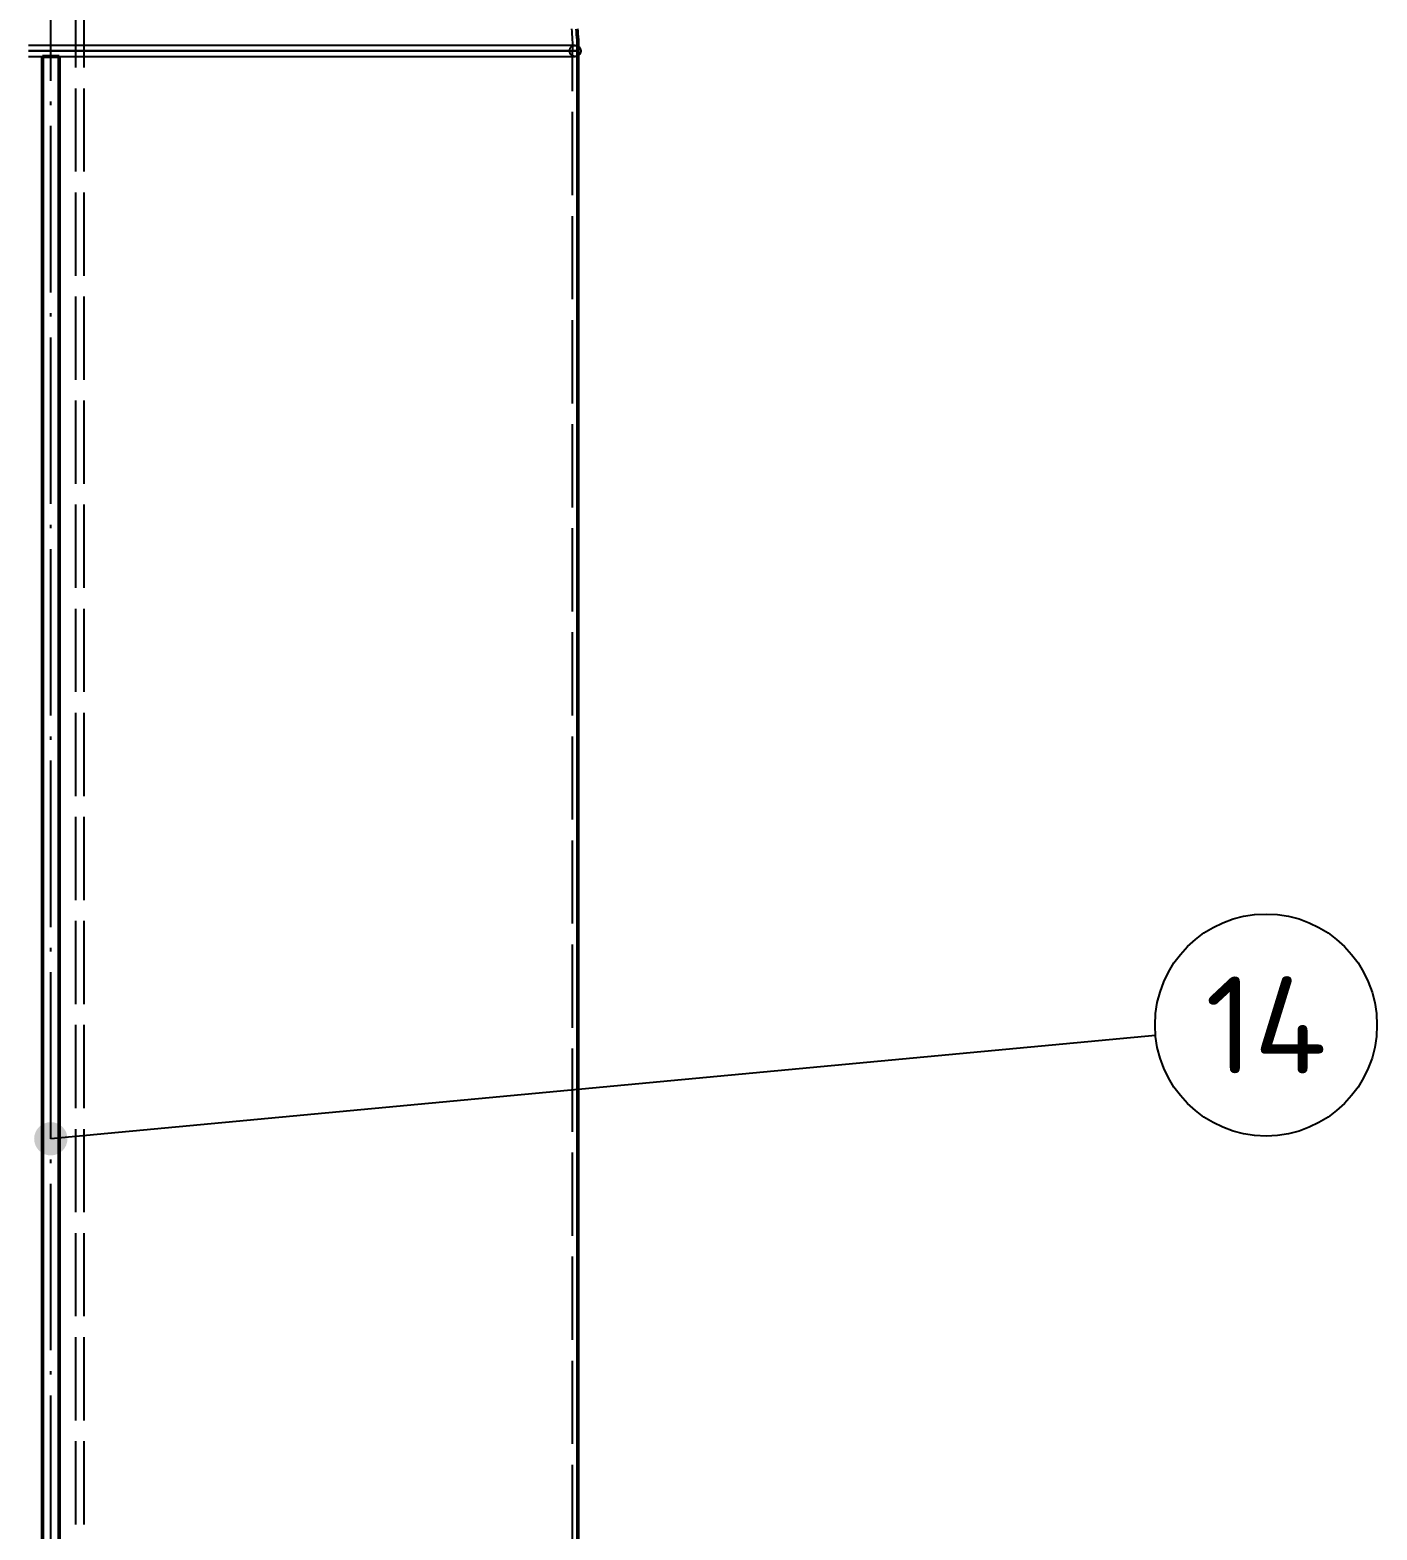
# Model space of a CAD drawing. Header units: millimetres. Extents: x 0 to 420, y 0 to 297.
# Drawn here: x 87.4 to 136, y 178.9 to 233 of the extents above; entities that cross this region are included whole.
import ezdxf
from ezdxf.enums import TextEntityAlignment as Align

# ---------------------------------------------------------------- set-up
doc = ezdxf.new("R2010")
doc.units = ezdxf.units.MM
doc.linetypes.add('ISO02-TRAZOS', pattern=[3.75, 3, -0.75])
doc.linetypes.add('ISO04-TRAZO-PUNTO', pattern=[7.625, 6, -0.75, 0.125, -0.75])
for name, color, linetype, lineweight in [('01-VISIBLE', 7, 'CONTINUOUS', 50), ('02-OCULTA', 4, 'ISO02-TRAZOS', 25), ('03-EJE', 1, 'ISO04-TRAZO-PUNTO', 25), ('06-TEXTO', 7, 'CONTINUOUS', 25), ('08-FINA', 5, 'CONTINUOUS', 25)]:
    doc.layers.add(name, color=color, linetype=linetype, lineweight=lineweight)
doc.styles.add('ISO3098', font='isocpeur.ttf')

msp = doc.modelspace()

# ---------------------------------------------------------------- hatches: boundary and pattern name
at = {"layer": '08-FINA'}
h = msp.add_hatch(color=7, dxfattribs=at)
h.dxf.hatch_style = 1
edge = h.paths.add_edge_path()
edge.add_arc((88.2, 192.998), 0.6, 0, 360)

# ---------------------------------------------------------------- linework, layer by layer
at = {"layer": '01-VISIBLE'}
for p, q in [((87.9, 232), (88.5, 232)), ((87.9, 170.3), (87.9, 232)), ((88.5, 170.3), (88.5, 232)), ((107.2, 170.3), (107.2, 232.2))]:
    msp.add_line(p, q, dxfattribs=at)
msp.add_lwpolyline([(107.2, 232.2), (107.199, 232.3), (107.197, 232.401), (107.194, 232.501), (107.189, 232.601), (107.184, 232.701), (107.176, 232.801), (107.168, 232.901), (107.158, 233.001)], dxfattribs=at)
at = {"layer": '02-OCULTA'}
for p, q in [((89.1, 141.6), (89.1, 244.395)), ((89.4, 141.6), (89.4, 244.395)), ((87.9, 140.172), (87.9, 232)), ((87.9, 232), (88.5, 232)), ((88.5, 140.172), (88.5, 232)), ((107, 137), (107, 232.2))]:
    msp.add_line(p, q, dxfattribs=at)
for points in [[(106.964, 233), (106.976, 232.901), (106.984, 232.801), (106.99, 232.701), (106.995, 232.601), (106.997, 232.501), (106.999, 232.401), (107, 232.3), (107, 232.2)], [(107.1, 232.4), (107, 232.4), (106.9, 232.4), (106.8, 232.4), (106.7, 232.4), (106.6, 232.4), (106.5, 232.4), (106.4, 232.4), (106.3, 232.4), (106.2, 232.4), (106.1, 232.4), (106, 232.4), (105.9, 232.4), (105.8, 232.4), (105.7, 232.4), (105.6, 232.4), (105.5, 232.4), (105.4, 232.4), (105.3, 232.4), (105.2, 232.4), (105.1, 232.4), (105, 232.4), (104.9, 232.4), (104.8, 232.4), (104.7, 232.4), (104.6, 232.4), (104.5, 232.4), (104.4, 232.4), (104.3, 232.4), (104.2, 232.4), (104.1, 232.4), (104, 232.4), (103.9, 232.4), (103.8, 232.4), (103.7, 232.4), (103.6, 232.4), (103.5, 232.4), (103.4, 232.4), (103.3, 232.4), (103.2, 232.4), (103.1, 232.4), (103, 232.4), (102.9, 232.4), (102.8, 232.4), (102.7, 232.4), (102.6, 232.4), (102.5, 232.4), (102.4, 232.4), (102.3, 232.4), (102.2, 232.4), (102.1, 232.4), (102, 232.4), (101.9, 232.4), (101.8, 232.4), (101.7, 232.4), (101.6, 232.4), (101.5, 232.4), (101.4, 232.4), (101.3, 232.4), (101.2, 232.4), (101.1, 232.4), (101, 232.4), (100.9, 232.4), (100.8, 232.4), (100.7, 232.4), (100.6, 232.4), (100.5, 232.4), (100.4, 232.4), (100.3, 232.4), (100.2, 232.4), (100.1, 232.4), (100, 232.4), (99.9, 232.4), (99.8, 232.4), (99.7, 232.4), (99.6, 232.4), (99.5, 232.4), (99.4, 232.4), (99.3, 232.4), (99.2, 232.4), (99.1, 232.4), (99, 232.4), (98.9, 232.4), (98.8, 232.4), (98.7, 232.4), (98.6, 232.4), (98.5, 232.4), (98.4, 232.4), (98.3, 232.4), (98.2, 232.4), (98.1, 232.4), (98, 232.4), (97.9, 232.4), (97.8, 232.4), (97.7, 232.4), (97.6, 232.4), (97.5, 232.4), (97.4, 232.4), (97.3, 232.4), (97.2, 232.4), (97.1, 232.4), (97, 232.4), (96.9, 232.4), (96.8, 232.4), (96.7, 232.4), (96.6, 232.4), (96.5, 232.4), (96.4, 232.4), (96.3, 232.4), (96.2, 232.4), (96.1, 232.4), (96, 232.4), (95.9, 232.4), (95.8, 232.4), (95.7, 232.4), (95.6, 232.4), (95.5, 232.4), (95.4, 232.4), (95.3, 232.4), (95.2, 232.4), (95.1, 232.4), (95, 232.4), (94.9, 232.4), (94.8, 232.4), (94.7, 232.4), (94.6, 232.4), (94.5, 232.4), (94.4, 232.4), (94.3, 232.4), (94.2, 232.4), (94.1, 232.4), (94, 232.4), (93.9, 232.4), (93.8, 232.4), (93.7, 232.4), (93.6, 232.4), (93.5, 232.4), (93.4, 232.4), (93.3, 232.4), (93.2, 232.4), (93.1, 232.4), (93, 232.4), (92.9, 232.4), (92.8, 232.4), (92.7, 232.4), (92.6, 232.4), (92.5, 232.4), (92.4, 232.4), (92.3, 232.4), (92.2, 232.4), (92.1, 232.4), (92, 232.4), (91.9, 232.4), (91.8, 232.4), (91.7, 232.4), (91.6, 232.4), (91.5, 232.4), (91.4, 232.4), (91.3, 232.4), (91.2, 232.4), (91.1, 232.4), (91, 232.4), (90.9, 232.4), (90.8, 232.4), (90.7, 232.4), (90.6, 232.4), (90.5, 232.4), (90.4, 232.4), (90.3, 232.4), (90.2, 232.4), (90.1, 232.4), (90, 232.4), (89.9, 232.4), (89.8, 232.4), (89.7, 232.4), (89.6, 232.4), (89.5, 232.4), (89.4, 232.4), (89.3, 232.4), (89.2, 232.4), (89.1, 232.4), (89, 232.4), (88.9, 232.4), (88.8, 232.4), (88.7, 232.4), (88.6, 232.4), (88.5, 232.4), (88.4, 232.4), (88.3, 232.4), (88.2, 232.4), (88.1, 232.4), (88, 232.4), (87.9, 232.4), (87.8, 232.4), (87.7, 232.4), (87.6, 232.4), (87.5, 232.4), (87.4, 232.4)], [(107.1, 232.4), (107, 232.4), (106.9, 232.4), (106.8, 232.4), (106.7, 232.4), (106.6, 232.4), (106.5, 232.4), (106.4, 232.4), (106.3, 232.4), (106.2, 232.4), (106.1, 232.4), (106, 232.4), (105.9, 232.4), (105.8, 232.4), (105.7, 232.4), (105.6, 232.4), (105.5, 232.4), (105.4, 232.4), (105.3, 232.4), (105.2, 232.4), (105.1, 232.4), (105, 232.4), (104.9, 232.4), (104.8, 232.4), (104.7, 232.4), (104.6, 232.4), (104.5, 232.4), (104.4, 232.4), (104.3, 232.4), (104.2, 232.4), (104.1, 232.4), (104, 232.4), (103.9, 232.4), (103.8, 232.4), (103.7, 232.4), (103.6, 232.4), (103.5, 232.4), (103.4, 232.4), (103.3, 232.4), (103.2, 232.4), (103.1, 232.4), (103, 232.4), (102.9, 232.4), (102.8, 232.4), (102.7, 232.4), (102.6, 232.4), (102.5, 232.4), (102.4, 232.4), (102.3, 232.4), (102.2, 232.4), (102.1, 232.4), (102, 232.4), (101.9, 232.4), (101.8, 232.4), (101.7, 232.4), (101.6, 232.4), (101.5, 232.4), (101.4, 232.4), (101.3, 232.4), (101.2, 232.4), (101.1, 232.4), (101, 232.4), (100.9, 232.4), (100.8, 232.4), (100.7, 232.4), (100.6, 232.4), (100.5, 232.4), (100.4, 232.4), (100.3, 232.4), (100.2, 232.4), (100.1, 232.4), (100, 232.4), (99.9, 232.4), (99.8, 232.4), (99.7, 232.4), (99.6, 232.4), (99.5, 232.4), (99.4, 232.4), (99.3, 232.4), (99.2, 232.4), (99.1, 232.4), (99, 232.4), (98.9, 232.4), (98.8, 232.4), (98.7, 232.4), (98.6, 232.4), (98.5, 232.4), (98.4, 232.4), (98.3, 232.4), (98.2, 232.4), (98.1, 232.4), (98, 232.4), (97.9, 232.4), (97.8, 232.4), (97.7, 232.4), (97.6, 232.4), (97.5, 232.4), (97.4, 232.4), (97.3, 232.4), (97.2, 232.4), (97.1, 232.4), (97, 232.4), (96.9, 232.4), (96.8, 232.4), (96.7, 232.4), (96.6, 232.4), (96.5, 232.4), (96.4, 232.4), (96.3, 232.4), (96.2, 232.4), (96.1, 232.4), (96, 232.4), (95.9, 232.4), (95.8, 232.4), (95.7, 232.4), (95.6, 232.4), (95.5, 232.4), (95.4, 232.4), (95.3, 232.4), (95.2, 232.4), (95.1, 232.4), (95, 232.4), (94.9, 232.4), (94.8, 232.4), (94.7, 232.4), (94.6, 232.4), (94.5, 232.4), (94.4, 232.4), (94.3, 232.4), (94.2, 232.4), (94.1, 232.4), (94, 232.4), (93.9, 232.4), (93.8, 232.4), (93.7, 232.4), (93.6, 232.4), (93.5, 232.4), (93.4, 232.4), (93.3, 232.4), (93.2, 232.4), (93.1, 232.4), (93, 232.4), (92.9, 232.4), (92.8, 232.4), (92.7, 232.4), (92.6, 232.4), (92.5, 232.4), (92.4, 232.4), (92.3, 232.4), (92.2, 232.4), (92.1, 232.4), (92, 232.4), (91.9, 232.4), (91.8, 232.4), (91.7, 232.4), (91.6, 232.4), (91.5, 232.4), (91.4, 232.4), (91.3, 232.4), (91.2, 232.4), (91.1, 232.4), (91, 232.4), (90.9, 232.4), (90.8, 232.4), (90.7, 232.4), (90.6, 232.4), (90.5, 232.4), (90.4, 232.4), (90.3, 232.4), (90.2, 232.4), (90.1, 232.4), (90, 232.4), (89.9, 232.4), (89.8, 232.4), (89.7, 232.4), (89.6, 232.4), (89.5, 232.4), (89.4, 232.4), (89.3, 232.4), (89.2, 232.4), (89.1, 232.4), (89, 232.4), (88.9, 232.4), (88.8, 232.4), (88.7, 232.4), (88.6, 232.4), (88.5, 232.4), (88.4, 232.4), (88.3, 232.4), (88.2, 232.4), (88.1, 232.4), (88, 232.4), (87.9, 232.4), (87.8, 232.4), (87.7, 232.4), (87.6, 232.4), (87.5, 232.4), (87.4, 232.4)], [(107.2, 232.2), (107.1, 232.2), (107, 232.2), (106.9, 232.2), (106.8, 232.2), (106.7, 232.2), (106.6, 232.2), (106.5, 232.2), (106.4, 232.2), (106.3, 232.2), (106.2, 232.2), (106.1, 232.2), (106, 232.2), (105.9, 232.2), (105.8, 232.2), (105.7, 232.2), (105.6, 232.2), (105.5, 232.2), (105.4, 232.2), (105.3, 232.2), (105.2, 232.2), (105.1, 232.2), (105, 232.2), (104.9, 232.2), (104.8, 232.2), (104.7, 232.2), (104.6, 232.2), (104.5, 232.2), (104.4, 232.2), (104.3, 232.2), (104.2, 232.2), (104.1, 232.2), (104, 232.2), (103.9, 232.2), (103.8, 232.2), (103.7, 232.2), (103.6, 232.2), (103.5, 232.2), (103.4, 232.2), (103.3, 232.2), (103.2, 232.2), (103.1, 232.2), (103, 232.2), (102.9, 232.2), (102.8, 232.2), (102.7, 232.2), (102.6, 232.2), (102.5, 232.2), (102.4, 232.2), (102.3, 232.2), (102.2, 232.2), (102.1, 232.2), (102, 232.2), (101.9, 232.2), (101.8, 232.2), (101.7, 232.2), (101.6, 232.2), (101.5, 232.2), (101.4, 232.2), (101.3, 232.2), (101.2, 232.2), (101.1, 232.2), (101, 232.2), (100.9, 232.2), (100.8, 232.2), (100.7, 232.2), (100.6, 232.2), (100.5, 232.2), (100.4, 232.2), (100.3, 232.2), (100.2, 232.2), (100.1, 232.2), (100, 232.2), (99.9, 232.2), (99.8, 232.2), (99.7, 232.2), (99.6, 232.2), (99.5, 232.2), (99.4, 232.2), (99.3, 232.2), (99.2, 232.2), (99.1, 232.2), (99, 232.2), (98.9, 232.2), (98.8, 232.2), (98.7, 232.2), (98.6, 232.2), (98.5, 232.2), (98.4, 232.2), (98.3, 232.2), (98.2, 232.2), (98.1, 232.2), (98, 232.2), (97.9, 232.2), (97.8, 232.2), (97.7, 232.2), (97.6, 232.2), (97.5, 232.2), (97.4, 232.2), (97.3, 232.2), (97.2, 232.2), (97.1, 232.2), (97, 232.2), (96.9, 232.2), (96.8, 232.2), (96.7, 232.2), (96.6, 232.2), (96.5, 232.2), (96.4, 232.2), (96.3, 232.2), (96.2, 232.2), (96.1, 232.2), (96, 232.2), (95.9, 232.2), (95.8, 232.2), (95.7, 232.2), (95.6, 232.2), (95.5, 232.2), (95.4, 232.2), (95.3, 232.2), (95.2, 232.2), (95.1, 232.2), (95, 232.2), (94.9, 232.2), (94.8, 232.2), (94.7, 232.2), (94.6, 232.2), (94.5, 232.2), (94.4, 232.2), (94.3, 232.2), (94.2, 232.2), (94.1, 232.2), (94, 232.2), (93.9, 232.2), (93.8, 232.2), (93.7, 232.2), (93.6, 232.2), (93.5, 232.2), (93.4, 232.2), (93.3, 232.2), (93.2, 232.2), (93.1, 232.2), (93, 232.2), (92.9, 232.2), (92.8, 232.2), (92.7, 232.2), (92.6, 232.2), (92.5, 232.2), (92.4, 232.2), (92.3, 232.2), (92.2, 232.2), (92.1, 232.2), (92, 232.2), (91.9, 232.2), (91.8, 232.2), (91.7, 232.2), (91.6, 232.2), (91.5, 232.2), (91.4, 232.2), (91.3, 232.2), (91.2, 232.2), (91.1, 232.2), (91, 232.2), (90.9, 232.2), (90.8, 232.2), (90.7, 232.2), (90.6, 232.2), (90.5, 232.2), (90.4, 232.2), (90.3, 232.2), (90.2, 232.2), (90.1, 232.2), (90, 232.2), (89.9, 232.2), (89.8, 232.2), (89.7, 232.2), (89.6, 232.2), (89.5, 232.2), (89.4, 232.2), (89.3, 232.2), (89.2, 232.2), (89.1, 232.2), (89, 232.2), (88.9, 232.2), (88.8, 232.2), (88.7, 232.2), (88.6, 232.2), (88.5, 232.2), (88.4, 232.2), (88.3, 232.2), (88.2, 232.2), (88.1, 232.2), (88, 232.2), (87.9, 232.2), (87.8, 232.2), (87.7, 232.2), (87.6, 232.2), (87.5, 232.2), (87.4, 232.2)], [(87.4, 232.2), (87.5, 232.2), (87.6, 232.2), (87.7, 232.2), (87.8, 232.2), (87.9, 232.2), (88, 232.2), (88.1, 232.2), (88.2, 232.2), (88.3, 232.2), (88.4, 232.2), (88.5, 232.2), (88.6, 232.2), (88.7, 232.2), (88.8, 232.2), (88.9, 232.2), (89, 232.2), (89.1, 232.2), (89.2, 232.2), (89.3, 232.2), (89.4, 232.2), (89.5, 232.2), (89.6, 232.2), (89.7, 232.2), (89.8, 232.2), (89.9, 232.2), (90, 232.2), (90.1, 232.2), (90.2, 232.2), (90.3, 232.2), (90.4, 232.2), (90.5, 232.2), (90.6, 232.2), (90.7, 232.2), (90.8, 232.2), (90.9, 232.2), (91, 232.2), (91.1, 232.2), (91.2, 232.2), (91.3, 232.2), (91.4, 232.2), (91.5, 232.2), (91.6, 232.2), (91.7, 232.2), (91.8, 232.2), (91.9, 232.2), (92, 232.2), (92.1, 232.2), (92.2, 232.2), (92.3, 232.2), (92.4, 232.2), (92.5, 232.2), (92.6, 232.2), (92.7, 232.2), (92.8, 232.2), (92.9, 232.2), (93, 232.2), (93.1, 232.2), (93.2, 232.2), (93.3, 232.2), (93.4, 232.2), (93.5, 232.2), (93.6, 232.2), (93.7, 232.2), (93.8, 232.2), (93.9, 232.2), (94, 232.2), (94.1, 232.2), (94.2, 232.2), (94.3, 232.2), (94.4, 232.2), (94.5, 232.2), (94.6, 232.2), (94.7, 232.2), (94.8, 232.2), (94.9, 232.2), (95, 232.2), (95.1, 232.2), (95.2, 232.2), (95.3, 232.2), (95.4, 232.2), (95.5, 232.2), (95.6, 232.2), (95.7, 232.2), (95.8, 232.2), (95.9, 232.2), (96, 232.2), (96.1, 232.2), (96.2, 232.2), (96.3, 232.2), (96.4, 232.2), (96.5, 232.2), (96.6, 232.2), (96.7, 232.2), (96.8, 232.2), (96.9, 232.2), (97, 232.2), (97.1, 232.2), (97.2, 232.2), (97.3, 232.2), (97.4, 232.2), (97.5, 232.2), (97.6, 232.2), (97.7, 232.2), (97.8, 232.2), (97.9, 232.2), (98, 232.2), (98.1, 232.2), (98.2, 232.2), (98.3, 232.2), (98.4, 232.2), (98.5, 232.2), (98.6, 232.2), (98.7, 232.2), (98.8, 232.2), (98.9, 232.2), (99, 232.2), (99.1, 232.2), (99.2, 232.2), (99.3, 232.2), (99.4, 232.2), (99.5, 232.2), (99.6, 232.2), (99.7, 232.2), (99.8, 232.2), (99.9, 232.2), (100, 232.2), (100.1, 232.2), (100.2, 232.2), (100.3, 232.2), (100.4, 232.2), (100.5, 232.2), (100.6, 232.2), (100.7, 232.2), (100.8, 232.2), (100.9, 232.2), (101, 232.2), (101.1, 232.2), (101.2, 232.2), (101.3, 232.2), (101.4, 232.2), (101.5, 232.2), (101.6, 232.2), (101.7, 232.2), (101.8, 232.2), (101.9, 232.2), (102, 232.2), (102.1, 232.2), (102.2, 232.2), (102.3, 232.2), (102.4, 232.2), (102.5, 232.2), (102.6, 232.2), (102.7, 232.2), (102.8, 232.2), (102.9, 232.2), (103, 232.2), (103.1, 232.2), (103.2, 232.2), (103.3, 232.2), (103.4, 232.2), (103.5, 232.2), (103.6, 232.2), (103.7, 232.2), (103.8, 232.2), (103.9, 232.2), (104, 232.2), (104.1, 232.2), (104.2, 232.2), (104.3, 232.2), (104.4, 232.2), (104.5, 232.2), (104.6, 232.2), (104.7, 232.2), (104.8, 232.2), (104.9, 232.2), (105, 232.2), (105.1, 232.2), (105.2, 232.2), (105.3, 232.2), (105.4, 232.2), (105.5, 232.2), (105.6, 232.2), (105.7, 232.2), (105.8, 232.2), (105.9, 232.2), (106, 232.2), (106.1, 232.2), (106.2, 232.2), (106.3, 232.2), (106.4, 232.2), (106.5, 232.2), (106.6, 232.2), (106.7, 232.2), (106.8, 232.2), (106.9, 232.2), (107, 232.2), (107.1, 232.2), (107.2, 232.2)], [(107, 232.2), (106.9, 232.2), (106.8, 232.2), (106.7, 232.2), (106.6, 232.2), (106.5, 232.2), (106.4, 232.2), (106.3, 232.2), (106.2, 232.2), (106.1, 232.2), (106, 232.2), (105.9, 232.2), (105.8, 232.2), (105.7, 232.2), (105.6, 232.2), (105.5, 232.2), (105.4, 232.2), (105.3, 232.2), (105.2, 232.2), (105.1, 232.2), (105, 232.2), (104.9, 232.2), (104.8, 232.2), (104.7, 232.2), (104.6, 232.2), (104.5, 232.2), (104.4, 232.2), (104.3, 232.2), (104.2, 232.2), (104.1, 232.2), (104, 232.2), (103.9, 232.2), (103.8, 232.2), (103.7, 232.2), (103.6, 232.2), (103.5, 232.2), (103.4, 232.2), (103.3, 232.2), (103.2, 232.2), (103.1, 232.2), (103, 232.2), (102.9, 232.2), (102.8, 232.2), (102.7, 232.2), (102.6, 232.2), (102.5, 232.2), (102.4, 232.2), (102.3, 232.2), (102.2, 232.2), (102.1, 232.2), (102, 232.2), (101.9, 232.2), (101.8, 232.2), (101.7, 232.2), (101.6, 232.2), (101.5, 232.2), (101.4, 232.2), (101.3, 232.2), (101.2, 232.2), (101.1, 232.2), (101, 232.2), (100.9, 232.2), (100.8, 232.2), (100.7, 232.2), (100.6, 232.2), (100.5, 232.2), (100.4, 232.2), (100.3, 232.2), (100.2, 232.2), (100.1, 232.2), (100, 232.2), (99.9, 232.2), (99.8, 232.2), (99.7, 232.2), (99.6, 232.2), (99.5, 232.2), (99.4, 232.2), (99.3, 232.2), (99.2, 232.2), (99.1, 232.2), (99, 232.2), (98.9, 232.2), (98.8, 232.2), (98.7, 232.2), (98.6, 232.2), (98.5, 232.2), (98.4, 232.2), (98.3, 232.2), (98.2, 232.2), (98.1, 232.2), (98, 232.2), (97.9, 232.2), (97.8, 232.2), (97.7, 232.2), (97.6, 232.2), (97.5, 232.2), (97.4, 232.2), (97.3, 232.2), (97.2, 232.2), (97.1, 232.2), (97, 232.2), (96.9, 232.2), (96.8, 232.2), (96.7, 232.2), (96.6, 232.2), (96.5, 232.2), (96.4, 232.2), (96.3, 232.2), (96.2, 232.2), (96.1, 232.2), (96, 232.2), (95.9, 232.2), (95.8, 232.2), (95.7, 232.2), (95.6, 232.2), (95.5, 232.2), (95.4, 232.2), (95.3, 232.2), (95.2, 232.2), (95.1, 232.2), (95, 232.2), (94.9, 232.2), (94.8, 232.2), (94.7, 232.2), (94.6, 232.2), (94.5, 232.2), (94.4, 232.2), (94.3, 232.2), (94.2, 232.2), (94.1, 232.2), (94, 232.2), (93.9, 232.2), (93.8, 232.2), (93.7, 232.2), (93.6, 232.2), (93.5, 232.2), (93.4, 232.2), (93.3, 232.2), (93.2, 232.2), (93.1, 232.2), (93, 232.2), (92.9, 232.2), (92.8, 232.2), (92.7, 232.2), (92.6, 232.2), (92.5, 232.2), (92.4, 232.2), (92.3, 232.2), (92.2, 232.2), (92.1, 232.2), (92, 232.2), (91.9, 232.2), (91.8, 232.2), (91.7, 232.2), (91.6, 232.2), (91.5, 232.2), (91.4, 232.2), (91.3, 232.2), (91.2, 232.2), (91.1, 232.2), (91, 232.2), (90.9, 232.2), (90.8, 232.2), (90.7, 232.2), (90.6, 232.2), (90.5, 232.2), (90.4, 232.2), (90.3, 232.2), (90.2, 232.2), (90.1, 232.2), (90, 232.2), (89.9, 232.2), (89.8, 232.2), (89.7, 232.2), (89.6, 232.2), (89.5, 232.2), (89.4, 232.2), (89.3, 232.2), (89.2, 232.2), (89.1, 232.2), (89, 232.2), (88.9, 232.2), (88.8, 232.2), (88.7, 232.2), (88.6, 232.2), (88.5, 232.2), (88.4, 232.2), (88.3, 232.2), (88.2, 232.2), (88.1, 232.2), (88, 232.2), (87.9, 232.2), (87.8, 232.2), (87.7, 232.2), (87.6, 232.2), (87.5, 232.2), (87.4, 232.2)], [(87.4, 232.2), (87.5, 232.2), (87.6, 232.2), (87.7, 232.2), (87.8, 232.2), (87.9, 232.2), (88, 232.2), (88.1, 232.2), (88.2, 232.2), (88.3, 232.2), (88.4, 232.2), (88.5, 232.2), (88.6, 232.2), (88.7, 232.2), (88.8, 232.2), (88.9, 232.2), (89, 232.2), (89.1, 232.2), (89.2, 232.2), (89.3, 232.2), (89.4, 232.2), (89.5, 232.2), (89.6, 232.2), (89.7, 232.2), (89.8, 232.2), (89.9, 232.2), (90, 232.2), (90.1, 232.2), (90.2, 232.2), (90.3, 232.2), (90.4, 232.2), (90.5, 232.2), (90.6, 232.2), (90.7, 232.2), (90.8, 232.2), (90.9, 232.2), (91, 232.2), (91.1, 232.2), (91.2, 232.2), (91.3, 232.2), (91.4, 232.2), (91.5, 232.2), (91.6, 232.2), (91.7, 232.2), (91.8, 232.2), (91.9, 232.2), (92, 232.2), (92.1, 232.2), (92.2, 232.2), (92.3, 232.2), (92.4, 232.2), (92.5, 232.2), (92.6, 232.2), (92.7, 232.2), (92.8, 232.2), (92.9, 232.2), (93, 232.2), (93.1, 232.2), (93.2, 232.2), (93.3, 232.2), (93.4, 232.2), (93.5, 232.2), (93.6, 232.2), (93.7, 232.2), (93.8, 232.2), (93.9, 232.2), (94, 232.2), (94.1, 232.2), (94.2, 232.2), (94.3, 232.2), (94.4, 232.2), (94.5, 232.2), (94.6, 232.2), (94.7, 232.2), (94.8, 232.2), (94.9, 232.2), (95, 232.2), (95.1, 232.2), (95.2, 232.2), (95.3, 232.2), (95.4, 232.2), (95.5, 232.2), (95.6, 232.2), (95.7, 232.2), (95.8, 232.2), (95.9, 232.2), (96, 232.2), (96.1, 232.2), (96.2, 232.2), (96.3, 232.2), (96.4, 232.2), (96.5, 232.2), (96.6, 232.2), (96.7, 232.2), (96.8, 232.2), (96.9, 232.2), (97, 232.2), (97.1, 232.2), (97.2, 232.2), (97.3, 232.2), (97.4, 232.2), (97.5, 232.2), (97.6, 232.2), (97.7, 232.2), (97.8, 232.2), (97.9, 232.2), (98, 232.2), (98.1, 232.2), (98.2, 232.2), (98.3, 232.2), (98.4, 232.2), (98.5, 232.2), (98.6, 232.2), (98.7, 232.2), (98.8, 232.2), (98.9, 232.2), (99, 232.2), (99.1, 232.2), (99.2, 232.2), (99.3, 232.2), (99.4, 232.2), (99.5, 232.2), (99.6, 232.2), (99.7, 232.2), (99.8, 232.2), (99.9, 232.2), (100, 232.2), (100.1, 232.2), (100.2, 232.2), (100.3, 232.2), (100.4, 232.2), (100.5, 232.2), (100.6, 232.2), (100.7, 232.2), (100.8, 232.2), (100.9, 232.2), (101, 232.2), (101.1, 232.2), (101.2, 232.2), (101.3, 232.2), (101.4, 232.2), (101.5, 232.2), (101.6, 232.2), (101.7, 232.2), (101.8, 232.2), (101.9, 232.2), (102, 232.2), (102.1, 232.2), (102.2, 232.2), (102.3, 232.2), (102.4, 232.2), (102.5, 232.2), (102.6, 232.2), (102.7, 232.2), (102.8, 232.2), (102.9, 232.2), (103, 232.2), (103.1, 232.2), (103.2, 232.2), (103.3, 232.2), (103.4, 232.2), (103.5, 232.2), (103.6, 232.2), (103.7, 232.2), (103.8, 232.2), (103.9, 232.2), (104, 232.2), (104.1, 232.2), (104.2, 232.2), (104.3, 232.2), (104.4, 232.2), (104.5, 232.2), (104.6, 232.2), (104.7, 232.2), (104.8, 232.2), (104.9, 232.2), (105, 232.2), (105.1, 232.2), (105.2, 232.2), (105.3, 232.2), (105.4, 232.2), (105.5, 232.2), (105.6, 232.2), (105.7, 232.2), (105.8, 232.2), (105.9, 232.2), (106, 232.2), (106.1, 232.2), (106.2, 232.2), (106.3, 232.2), (106.4, 232.2), (106.5, 232.2), (106.6, 232.2), (106.7, 232.2), (106.8, 232.2), (106.9, 232.2), (107, 232.2)], [(107.2, 232.2), (107.1, 232.2), (107, 232.2), (106.9, 232.2), (106.8, 232.2), (106.7, 232.2), (106.6, 232.2), (106.5, 232.2), (106.4, 232.2), (106.3, 232.2), (106.2, 232.2), (106.1, 232.2), (106, 232.2), (105.9, 232.2), (105.8, 232.2), (105.7, 232.2), (105.6, 232.2), (105.5, 232.2), (105.4, 232.2), (105.3, 232.2), (105.2, 232.2), (105.1, 232.2), (105, 232.2), (104.9, 232.2), (104.8, 232.2), (104.7, 232.2), (104.6, 232.2), (104.5, 232.2), (104.4, 232.2), (104.3, 232.2), (104.2, 232.2), (104.1, 232.2), (104, 232.2), (103.9, 232.2), (103.8, 232.2), (103.7, 232.2), (103.6, 232.2), (103.5, 232.2), (103.4, 232.2), (103.3, 232.2), (103.2, 232.2), (103.1, 232.2), (103, 232.2), (102.9, 232.2), (102.8, 232.2), (102.7, 232.2), (102.6, 232.2), (102.5, 232.2), (102.4, 232.2), (102.3, 232.2), (102.2, 232.2), (102.1, 232.2), (102, 232.2), (101.9, 232.2), (101.8, 232.2), (101.7, 232.2), (101.6, 232.2), (101.5, 232.2), (101.4, 232.2), (101.3, 232.2), (101.2, 232.2), (101.1, 232.2), (101, 232.2), (100.9, 232.2), (100.8, 232.2), (100.7, 232.2), (100.6, 232.2), (100.5, 232.2), (100.4, 232.2), (100.3, 232.2), (100.2, 232.2), (100.1, 232.2), (100, 232.2), (99.9, 232.2), (99.8, 232.2), (99.7, 232.2), (99.6, 232.2), (99.5, 232.2), (99.4, 232.2), (99.3, 232.2), (99.2, 232.2), (99.1, 232.2), (99, 232.2), (98.9, 232.2), (98.8, 232.2), (98.7, 232.2), (98.6, 232.2), (98.5, 232.2), (98.4, 232.2), (98.3, 232.2), (98.2, 232.2), (98.1, 232.2), (98, 232.2), (97.9, 232.2), (97.8, 232.2), (97.7, 232.2), (97.6, 232.2), (97.5, 232.2), (97.4, 232.2), (97.3, 232.2), (97.2, 232.2), (97.1, 232.2), (97, 232.2), (96.9, 232.2), (96.8, 232.2), (96.7, 232.2), (96.6, 232.2), (96.5, 232.2), (96.4, 232.2), (96.3, 232.2), (96.2, 232.2), (96.1, 232.2), (96, 232.2), (95.9, 232.2), (95.8, 232.2), (95.7, 232.2), (95.6, 232.2), (95.5, 232.2), (95.4, 232.2), (95.3, 232.2), (95.2, 232.2), (95.1, 232.2), (95, 232.2), (94.9, 232.2), (94.8, 232.2), (94.7, 232.2), (94.6, 232.2), (94.5, 232.2), (94.4, 232.2), (94.3, 232.2), (94.2, 232.2), (94.1, 232.2), (94, 232.2), (93.9, 232.2), (93.8, 232.2), (93.7, 232.2), (93.6, 232.2), (93.5, 232.2), (93.4, 232.2), (93.3, 232.2), (93.2, 232.2), (93.1, 232.2), (93, 232.2), (92.9, 232.2), (92.8, 232.2), (92.7, 232.2), (92.6, 232.2), (92.5, 232.2), (92.4, 232.2), (92.3, 232.2), (92.2, 232.2), (92.1, 232.2), (92, 232.2), (91.9, 232.2), (91.8, 232.2), (91.7, 232.2), (91.6, 232.2), (91.5, 232.2), (91.4, 232.2), (91.3, 232.2), (91.2, 232.2), (91.1, 232.2), (91, 232.2), (90.9, 232.2), (90.8, 232.2), (90.7, 232.2), (90.6, 232.2), (90.5, 232.2), (90.4, 232.2), (90.3, 232.2), (90.2, 232.2), (90.1, 232.2), (90, 232.2), (89.9, 232.2), (89.8, 232.2), (89.7, 232.2), (89.6, 232.2), (89.5, 232.2), (89.4, 232.2), (89.3, 232.2), (89.2, 232.2), (89.1, 232.2), (89, 232.2), (88.9, 232.2), (88.8, 232.2), (88.7, 232.2), (88.6, 232.2), (88.5, 232.2), (88.4, 232.2), (88.3, 232.2), (88.2, 232.2), (88.1, 232.2), (88, 232.2), (87.9, 232.2), (87.8, 232.2), (87.7, 232.2), (87.6, 232.2), (87.5, 232.2), (87.4, 232.2)], [(87.4, 232.2), (87.5, 232.2), (87.6, 232.2), (87.7, 232.2), (87.8, 232.2), (87.9, 232.2), (88, 232.2), (88.1, 232.2), (88.2, 232.2), (88.3, 232.2), (88.4, 232.2), (88.5, 232.2), (88.6, 232.2), (88.7, 232.2), (88.8, 232.2), (88.9, 232.2), (89, 232.2), (89.1, 232.2), (89.2, 232.2), (89.3, 232.2), (89.4, 232.2), (89.5, 232.2), (89.6, 232.2), (89.7, 232.2), (89.8, 232.2), (89.9, 232.2), (90, 232.2), (90.1, 232.2), (90.2, 232.2), (90.3, 232.2), (90.4, 232.2), (90.5, 232.2), (90.6, 232.2), (90.7, 232.2), (90.8, 232.2), (90.9, 232.2), (91, 232.2), (91.1, 232.2), (91.2, 232.2), (91.3, 232.2), (91.4, 232.2), (91.5, 232.2), (91.6, 232.2), (91.7, 232.2), (91.8, 232.2), (91.9, 232.2), (92, 232.2), (92.1, 232.2), (92.2, 232.2), (92.3, 232.2), (92.4, 232.2), (92.5, 232.2), (92.6, 232.2), (92.7, 232.2), (92.8, 232.2), (92.9, 232.2), (93, 232.2), (93.1, 232.2), (93.2, 232.2), (93.3, 232.2), (93.4, 232.2), (93.5, 232.2), (93.6, 232.2), (93.7, 232.2), (93.8, 232.2), (93.9, 232.2), (94, 232.2), (94.1, 232.2), (94.2, 232.2), (94.3, 232.2), (94.4, 232.2), (94.5, 232.2), (94.6, 232.2), (94.7, 232.2), (94.8, 232.2), (94.9, 232.2), (95, 232.2), (95.1, 232.2), (95.2, 232.2), (95.3, 232.2), (95.4, 232.2), (95.5, 232.2), (95.6, 232.2), (95.7, 232.2), (95.8, 232.2), (95.9, 232.2), (96, 232.2), (96.1, 232.2), (96.2, 232.2), (96.3, 232.2), (96.4, 232.2), (96.5, 232.2), (96.6, 232.2), (96.7, 232.2), (96.8, 232.2), (96.9, 232.2), (97, 232.2), (97.1, 232.2), (97.2, 232.2), (97.3, 232.2), (97.4, 232.2), (97.5, 232.2), (97.6, 232.2), (97.7, 232.2), (97.8, 232.2), (97.9, 232.2), (98, 232.2), (98.1, 232.2), (98.2, 232.2), (98.3, 232.2), (98.4, 232.2), (98.5, 232.2), (98.6, 232.2), (98.7, 232.2), (98.8, 232.2), (98.9, 232.2), (99, 232.2), (99.1, 232.2), (99.2, 232.2), (99.3, 232.2), (99.4, 232.2), (99.5, 232.2), (99.6, 232.2), (99.7, 232.2), (99.8, 232.2), (99.9, 232.2), (100, 232.2), (100.1, 232.2), (100.2, 232.2), (100.3, 232.2), (100.4, 232.2), (100.5, 232.2), (100.6, 232.2), (100.7, 232.2), (100.8, 232.2), (100.9, 232.2), (101, 232.2), (101.1, 232.2), (101.2, 232.2), (101.3, 232.2), (101.4, 232.2), (101.5, 232.2), (101.6, 232.2), (101.7, 232.2), (101.8, 232.2), (101.9, 232.2), (102, 232.2), (102.1, 232.2), (102.2, 232.2), (102.3, 232.2), (102.4, 232.2), (102.5, 232.2), (102.6, 232.2), (102.7, 232.2), (102.8, 232.2), (102.9, 232.2), (103, 232.2), (103.1, 232.2), (103.2, 232.2), (103.3, 232.2), (103.4, 232.2), (103.5, 232.2), (103.6, 232.2), (103.7, 232.2), (103.8, 232.2), (103.9, 232.2), (104, 232.2), (104.1, 232.2), (104.2, 232.2), (104.3, 232.2), (104.4, 232.2), (104.5, 232.2), (104.6, 232.2), (104.7, 232.2), (104.8, 232.2), (104.9, 232.2), (105, 232.2), (105.1, 232.2), (105.2, 232.2), (105.3, 232.2), (105.4, 232.2), (105.5, 232.2), (105.6, 232.2), (105.7, 232.2), (105.8, 232.2), (105.9, 232.2), (106, 232.2), (106.1, 232.2), (106.2, 232.2), (106.3, 232.2), (106.4, 232.2), (106.5, 232.2), (106.6, 232.2), (106.7, 232.2), (106.8, 232.2), (106.9, 232.2), (107, 232.2), (107.1, 232.2), (107.2, 232.2)], [(107, 232.2), (106.9, 232.2), (106.8, 232.2), (106.7, 232.2), (106.6, 232.2), (106.5, 232.2), (106.4, 232.2), (106.3, 232.2), (106.2, 232.2), (106.1, 232.2), (106, 232.2), (105.9, 232.2), (105.8, 232.2), (105.7, 232.2), (105.6, 232.2), (105.5, 232.2), (105.4, 232.2), (105.3, 232.2), (105.2, 232.2), (105.1, 232.2), (105, 232.2), (104.9, 232.2), (104.8, 232.2), (104.7, 232.2), (104.6, 232.2), (104.5, 232.2), (104.4, 232.2), (104.3, 232.2), (104.2, 232.2), (104.1, 232.2), (104, 232.2), (103.9, 232.2), (103.8, 232.2), (103.7, 232.2), (103.6, 232.2), (103.5, 232.2), (103.4, 232.2), (103.3, 232.2), (103.2, 232.2), (103.1, 232.2), (103, 232.2), (102.9, 232.2), (102.8, 232.2), (102.7, 232.2), (102.6, 232.2), (102.5, 232.2), (102.4, 232.2), (102.3, 232.2), (102.2, 232.2), (102.1, 232.2), (102, 232.2), (101.9, 232.2), (101.8, 232.2), (101.7, 232.2), (101.6, 232.2), (101.5, 232.2), (101.4, 232.2), (101.3, 232.2), (101.2, 232.2), (101.1, 232.2), (101, 232.2), (100.9, 232.2), (100.8, 232.2), (100.7, 232.2), (100.6, 232.2), (100.5, 232.2), (100.4, 232.2), (100.3, 232.2), (100.2, 232.2), (100.1, 232.2), (100, 232.2), (99.9, 232.2), (99.8, 232.2), (99.7, 232.2), (99.6, 232.2), (99.5, 232.2), (99.4, 232.2), (99.3, 232.2), (99.2, 232.2), (99.1, 232.2), (99, 232.2), (98.9, 232.2), (98.8, 232.2), (98.7, 232.2), (98.6, 232.2), (98.5, 232.2), (98.4, 232.2), (98.3, 232.2), (98.2, 232.2), (98.1, 232.2), (98, 232.2), (97.9, 232.2), (97.8, 232.2), (97.7, 232.2), (97.6, 232.2), (97.5, 232.2), (97.4, 232.2), (97.3, 232.2), (97.2, 232.2), (97.1, 232.2), (97, 232.2), (96.9, 232.2), (96.8, 232.2), (96.7, 232.2), (96.6, 232.2), (96.5, 232.2), (96.4, 232.2), (96.3, 232.2), (96.2, 232.2), (96.1, 232.2), (96, 232.2), (95.9, 232.2), (95.8, 232.2), (95.7, 232.2), (95.6, 232.2), (95.5, 232.2), (95.4, 232.2), (95.3, 232.2), (95.2, 232.2), (95.1, 232.2), (95, 232.2), (94.9, 232.2), (94.8, 232.2), (94.7, 232.2), (94.6, 232.2), (94.5, 232.2), (94.4, 232.2), (94.3, 232.2), (94.2, 232.2), (94.1, 232.2), (94, 232.2), (93.9, 232.2), (93.8, 232.2), (93.7, 232.2), (93.6, 232.2), (93.5, 232.2), (93.4, 232.2), (93.3, 232.2), (93.2, 232.2), (93.1, 232.2), (93, 232.2), (92.9, 232.2), (92.8, 232.2), (92.7, 232.2), (92.6, 232.2), (92.5, 232.2), (92.4, 232.2), (92.3, 232.2), (92.2, 232.2), (92.1, 232.2), (92, 232.2), (91.9, 232.2), (91.8, 232.2), (91.7, 232.2), (91.6, 232.2), (91.5, 232.2), (91.4, 232.2), (91.3, 232.2), (91.2, 232.2), (91.1, 232.2), (91, 232.2), (90.9, 232.2), (90.8, 232.2), (90.7, 232.2), (90.6, 232.2), (90.5, 232.2), (90.4, 232.2), (90.3, 232.2), (90.2, 232.2), (90.1, 232.2), (90, 232.2), (89.9, 232.2), (89.8, 232.2), (89.7, 232.2), (89.6, 232.2), (89.5, 232.2), (89.4, 232.2), (89.3, 232.2), (89.2, 232.2), (89.1, 232.2), (89, 232.2), (88.9, 232.2), (88.8, 232.2), (88.7, 232.2), (88.6, 232.2), (88.5, 232.2), (88.4, 232.2), (88.3, 232.2), (88.2, 232.2), (88.1, 232.2), (88, 232.2), (87.9, 232.2), (87.8, 232.2), (87.7, 232.2), (87.6, 232.2), (87.5, 232.2), (87.4, 232.2)], [(87.4, 232.2), (87.5, 232.2), (87.6, 232.2), (87.7, 232.2), (87.8, 232.2), (87.9, 232.2), (88, 232.2), (88.1, 232.2), (88.2, 232.2), (88.3, 232.2), (88.4, 232.2), (88.5, 232.2), (88.6, 232.2), (88.7, 232.2), (88.8, 232.2), (88.9, 232.2), (89, 232.2), (89.1, 232.2), (89.2, 232.2), (89.3, 232.2), (89.4, 232.2), (89.5, 232.2), (89.6, 232.2), (89.7, 232.2), (89.8, 232.2), (89.9, 232.2), (90, 232.2), (90.1, 232.2), (90.2, 232.2), (90.3, 232.2), (90.4, 232.2), (90.5, 232.2), (90.6, 232.2), (90.7, 232.2), (90.8, 232.2), (90.9, 232.2), (91, 232.2), (91.1, 232.2), (91.2, 232.2), (91.3, 232.2), (91.4, 232.2), (91.5, 232.2), (91.6, 232.2), (91.7, 232.2), (91.8, 232.2), (91.9, 232.2), (92, 232.2), (92.1, 232.2), (92.2, 232.2), (92.3, 232.2), (92.4, 232.2), (92.5, 232.2), (92.6, 232.2), (92.7, 232.2), (92.8, 232.2), (92.9, 232.2), (93, 232.2), (93.1, 232.2), (93.2, 232.2), (93.3, 232.2), (93.4, 232.2), (93.5, 232.2), (93.6, 232.2), (93.7, 232.2), (93.8, 232.2), (93.9, 232.2), (94, 232.2), (94.1, 232.2), (94.2, 232.2), (94.3, 232.2), (94.4, 232.2), (94.5, 232.2), (94.6, 232.2), (94.7, 232.2), (94.8, 232.2), (94.9, 232.2), (95, 232.2), (95.1, 232.2), (95.2, 232.2), (95.3, 232.2), (95.4, 232.2), (95.5, 232.2), (95.6, 232.2), (95.7, 232.2), (95.8, 232.2), (95.9, 232.2), (96, 232.2), (96.1, 232.2), (96.2, 232.2), (96.3, 232.2), (96.4, 232.2), (96.5, 232.2), (96.6, 232.2), (96.7, 232.2), (96.8, 232.2), (96.9, 232.2), (97, 232.2), (97.1, 232.2), (97.2, 232.2), (97.3, 232.2), (97.4, 232.2), (97.5, 232.2), (97.6, 232.2), (97.7, 232.2), (97.8, 232.2), (97.9, 232.2), (98, 232.2), (98.1, 232.2), (98.2, 232.2), (98.3, 232.2), (98.4, 232.2), (98.5, 232.2), (98.6, 232.2), (98.7, 232.2), (98.8, 232.2), (98.9, 232.2), (99, 232.2), (99.1, 232.2), (99.2, 232.2), (99.3, 232.2), (99.4, 232.2), (99.5, 232.2), (99.6, 232.2), (99.7, 232.2), (99.8, 232.2), (99.9, 232.2), (100, 232.2), (100.1, 232.2), (100.2, 232.2), (100.3, 232.2), (100.4, 232.2), (100.5, 232.2), (100.6, 232.2), (100.7, 232.2), (100.8, 232.2), (100.9, 232.2), (101, 232.2), (101.1, 232.2), (101.2, 232.2), (101.3, 232.2), (101.4, 232.2), (101.5, 232.2), (101.6, 232.2), (101.7, 232.2), (101.8, 232.2), (101.9, 232.2), (102, 232.2), (102.1, 232.2), (102.2, 232.2), (102.3, 232.2), (102.4, 232.2), (102.5, 232.2), (102.6, 232.2), (102.7, 232.2), (102.8, 232.2), (102.9, 232.2), (103, 232.2), (103.1, 232.2), (103.2, 232.2), (103.3, 232.2), (103.4, 232.2), (103.5, 232.2), (103.6, 232.2), (103.7, 232.2), (103.8, 232.2), (103.9, 232.2), (104, 232.2), (104.1, 232.2), (104.2, 232.2), (104.3, 232.2), (104.4, 232.2), (104.5, 232.2), (104.6, 232.2), (104.7, 232.2), (104.8, 232.2), (104.9, 232.2), (105, 232.2), (105.1, 232.2), (105.2, 232.2), (105.3, 232.2), (105.4, 232.2), (105.5, 232.2), (105.6, 232.2), (105.7, 232.2), (105.8, 232.2), (105.9, 232.2), (106, 232.2), (106.1, 232.2), (106.2, 232.2), (106.3, 232.2), (106.4, 232.2), (106.5, 232.2), (106.6, 232.2), (106.7, 232.2), (106.8, 232.2), (106.9, 232.2), (107, 232.2)], [(87.4, 232), (87.5, 232), (87.6, 232), (87.7, 232), (87.8, 232), (87.9, 232), (88, 232), (88.1, 232), (88.2, 232), (88.3, 232), (88.4, 232), (88.5, 232), (88.6, 232), (88.7, 232), (88.8, 232), (88.9, 232), (89, 232), (89.1, 232), (89.2, 232), (89.3, 232), (89.4, 232), (89.5, 232), (89.6, 232), (89.7, 232), (89.8, 232), (89.9, 232), (90, 232), (90.1, 232), (90.2, 232), (90.3, 232), (90.4, 232), (90.5, 232), (90.6, 232), (90.7, 232), (90.8, 232), (90.9, 232), (91, 232), (91.1, 232), (91.2, 232), (91.3, 232), (91.4, 232), (91.5, 232), (91.6, 232), (91.7, 232), (91.8, 232), (91.9, 232), (92, 232), (92.1, 232), (92.2, 232), (92.3, 232), (92.4, 232), (92.5, 232), (92.6, 232), (92.7, 232), (92.8, 232), (92.9, 232), (93, 232), (93.1, 232), (93.2, 232), (93.3, 232), (93.4, 232), (93.5, 232), (93.6, 232), (93.7, 232), (93.8, 232), (93.9, 232), (94, 232), (94.1, 232), (94.2, 232), (94.3, 232), (94.4, 232), (94.5, 232), (94.6, 232), (94.7, 232), (94.8, 232), (94.9, 232), (95, 232), (95.1, 232), (95.2, 232), (95.3, 232), (95.4, 232), (95.5, 232), (95.6, 232), (95.7, 232), (95.8, 232), (95.9, 232), (96, 232), (96.1, 232), (96.2, 232), (96.3, 232), (96.4, 232), (96.5, 232), (96.6, 232), (96.7, 232), (96.8, 232), (96.9, 232), (97, 232), (97.1, 232), (97.2, 232), (97.3, 232), (97.4, 232), (97.5, 232), (97.6, 232), (97.7, 232), (97.8, 232), (97.9, 232), (98, 232), (98.1, 232), (98.2, 232), (98.3, 232), (98.4, 232), (98.5, 232), (98.6, 232), (98.7, 232), (98.8, 232), (98.9, 232), (99, 232), (99.1, 232), (99.2, 232), (99.3, 232), (99.4, 232), (99.5, 232), (99.6, 232), (99.7, 232), (99.8, 232), (99.9, 232), (100, 232), (100.1, 232), (100.2, 232), (100.3, 232), (100.4, 232), (100.5, 232), (100.6, 232), (100.7, 232), (100.8, 232), (100.9, 232), (101, 232), (101.1, 232), (101.2, 232), (101.3, 232), (101.4, 232), (101.5, 232), (101.6, 232), (101.7, 232), (101.8, 232), (101.9, 232), (102, 232), (102.1, 232), (102.2, 232), (102.3, 232), (102.4, 232), (102.5, 232), (102.6, 232), (102.7, 232), (102.8, 232), (102.9, 232), (103, 232), (103.1, 232), (103.2, 232), (103.3, 232), (103.4, 232), (103.5, 232), (103.6, 232), (103.7, 232), (103.8, 232), (103.9, 232), (104, 232), (104.1, 232), (104.2, 232), (104.3, 232), (104.4, 232), (104.5, 232), (104.6, 232), (104.7, 232), (104.8, 232), (104.9, 232), (105, 232), (105.1, 232), (105.2, 232), (105.3, 232), (105.4, 232), (105.5, 232), (105.6, 232), (105.7, 232), (105.8, 232), (105.9, 232), (106, 232), (106.1, 232), (106.2, 232), (106.3, 232), (106.4, 232), (106.5, 232), (106.6, 232), (106.7, 232), (106.8, 232), (106.9, 232), (107, 232), (107.1, 232)], [(87.4, 232), (87.5, 232), (87.6, 232), (87.7, 232), (87.8, 232), (87.9, 232), (88, 232), (88.1, 232), (88.2, 232), (88.3, 232), (88.4, 232), (88.5, 232), (88.6, 232), (88.7, 232), (88.8, 232), (88.9, 232), (89, 232), (89.1, 232), (89.2, 232), (89.3, 232), (89.4, 232), (89.5, 232), (89.6, 232), (89.7, 232), (89.8, 232), (89.9, 232), (90, 232), (90.1, 232), (90.2, 232), (90.3, 232), (90.4, 232), (90.5, 232), (90.6, 232), (90.7, 232), (90.8, 232), (90.9, 232), (91, 232), (91.1, 232), (91.2, 232), (91.3, 232), (91.4, 232), (91.5, 232), (91.6, 232), (91.7, 232), (91.8, 232), (91.9, 232), (92, 232), (92.1, 232), (92.2, 232), (92.3, 232), (92.4, 232), (92.5, 232), (92.6, 232), (92.7, 232), (92.8, 232), (92.9, 232), (93, 232), (93.1, 232), (93.2, 232), (93.3, 232), (93.4, 232), (93.5, 232), (93.6, 232), (93.7, 232), (93.8, 232), (93.9, 232), (94, 232), (94.1, 232), (94.2, 232), (94.3, 232), (94.4, 232), (94.5, 232), (94.6, 232), (94.7, 232), (94.8, 232), (94.9, 232), (95, 232), (95.1, 232), (95.2, 232), (95.3, 232), (95.4, 232), (95.5, 232), (95.6, 232), (95.7, 232), (95.8, 232), (95.9, 232), (96, 232), (96.1, 232), (96.2, 232), (96.3, 232), (96.4, 232), (96.5, 232), (96.6, 232), (96.7, 232), (96.8, 232), (96.9, 232), (97, 232), (97.1, 232), (97.2, 232), (97.3, 232), (97.4, 232), (97.5, 232), (97.6, 232), (97.7, 232), (97.8, 232), (97.9, 232), (98, 232), (98.1, 232), (98.2, 232), (98.3, 232), (98.4, 232), (98.5, 232), (98.6, 232), (98.7, 232), (98.8, 232), (98.9, 232), (99, 232), (99.1, 232), (99.2, 232), (99.3, 232), (99.4, 232), (99.5, 232), (99.6, 232), (99.7, 232), (99.8, 232), (99.9, 232), (100, 232), (100.1, 232), (100.2, 232), (100.3, 232), (100.4, 232), (100.5, 232), (100.6, 232), (100.7, 232), (100.8, 232), (100.9, 232), (101, 232), (101.1, 232), (101.2, 232), (101.3, 232), (101.4, 232), (101.5, 232), (101.6, 232), (101.7, 232), (101.8, 232), (101.9, 232), (102, 232), (102.1, 232), (102.2, 232), (102.3, 232), (102.4, 232), (102.5, 232), (102.6, 232), (102.7, 232), (102.8, 232), (102.9, 232), (103, 232), (103.1, 232), (103.2, 232), (103.3, 232), (103.4, 232), (103.5, 232), (103.6, 232), (103.7, 232), (103.8, 232), (103.9, 232), (104, 232), (104.1, 232), (104.2, 232), (104.3, 232), (104.4, 232), (104.5, 232), (104.6, 232), (104.7, 232), (104.8, 232), (104.9, 232), (105, 232), (105.1, 232), (105.2, 232), (105.3, 232), (105.4, 232), (105.5, 232), (105.6, 232), (105.7, 232), (105.8, 232), (105.9, 232), (106, 232), (106.1, 232), (106.2, 232), (106.3, 232), (106.4, 232), (106.5, 232), (106.6, 232), (106.7, 232), (106.8, 232), (106.9, 232), (107, 232), (107.1, 232)]]:
    msp.add_lwpolyline(points, dxfattribs=at)
msp.add_circle((107.1, 232.2), 0.2, dxfattribs=at)
at = {"layer": '03-EJE'}
msp.add_line((88.2, 132), (88.2, 251.795), dxfattribs=at)
at = {"layer": '08-FINA'}
msp.add_line((128.016, 196.725), (88.2, 192.998), dxfattribs=at)
msp.add_circle((131.998, 197.098), 4, dxfattribs=at)

# ---------------------------------------------------------------- texts
at = {"layer": '06-TEXTO', "style": 'ISO3098'}
msp.add_text('14', height=3.5, dxfattribs=at).set_placement((131.998, 197.098), align=Align.MIDDLE_CENTER)

doc.saveas('drawing.dxf')
